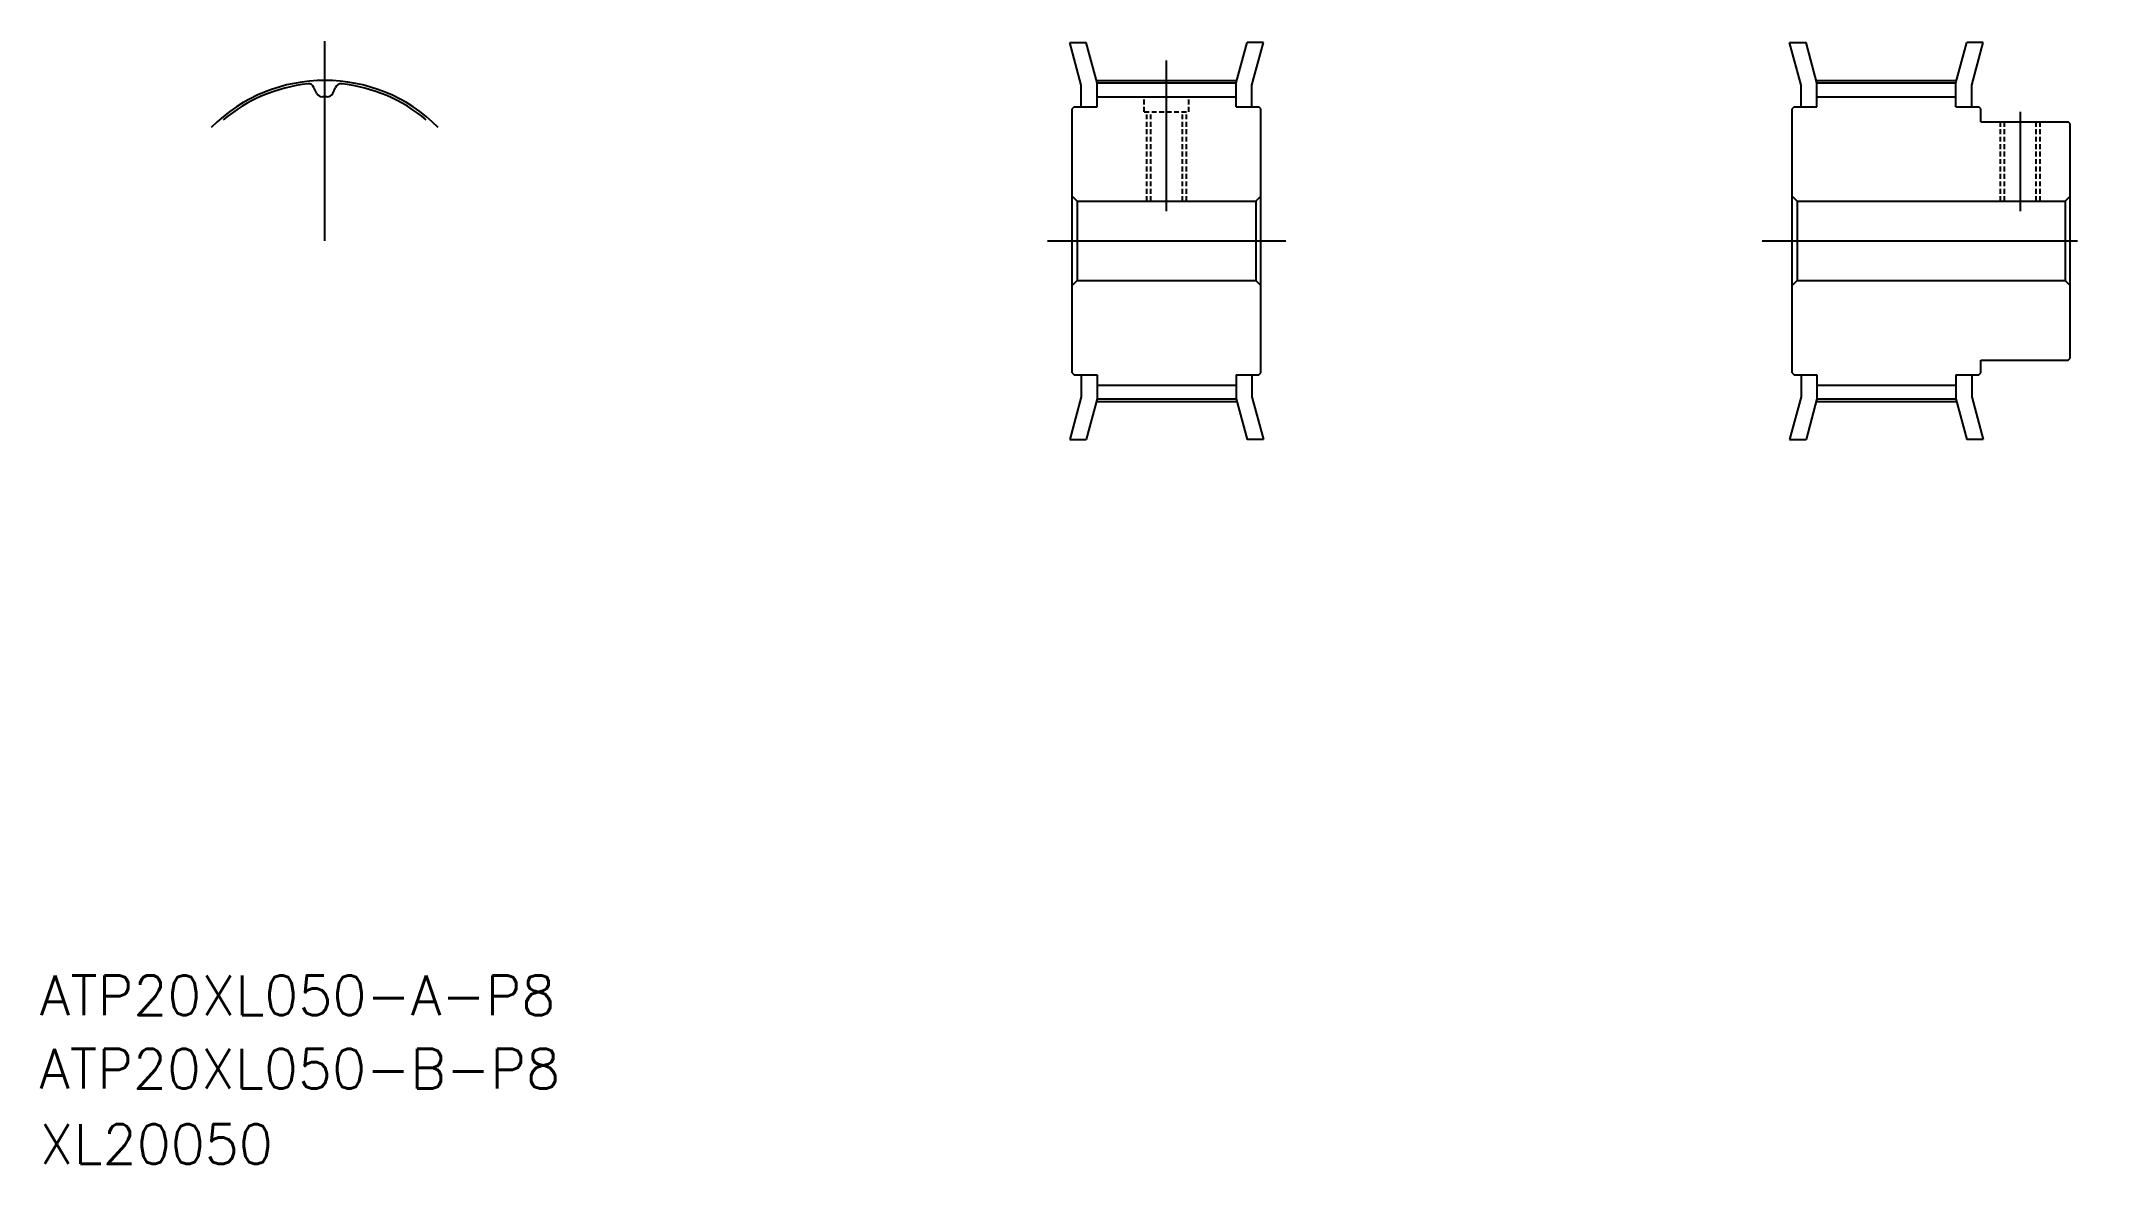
# Model space of a CAD drawing. Extents: x 10 to 217, y 10 to 123.
import ezdxf

# ---------------------------------------------------------------- set-up
doc = ezdxf.new("R2010")
doc.units = 0
doc.linetypes.add('CENTER', pattern=[50.8, 31.75, -6.35, 6.35, -6.35])
doc.linetypes.add('DASHED', pattern=[0.75, 0.5, -0.25])
doc.layers.get('0').update_dxf_attribs({"linetype": 'CONTINUOUS'})
doc.layers.add('CENTER', color=1, linetype='CENTER')
doc.styles.get("Standard").update_dxf_attribs({"font": 'txt', "bigfont": 'BIGFONT'})

msp = doc.modelspace()

# ---------------------------------------------------------------- linework, layer by layer
at = {"color": 7, "linetype": 'CONTINUOUS'}
for p, q in [((114.9, 118.69), (113.75, 122.99)), ((113.75, 122.99), (115.41, 122.99)), ((116.5, 118.9), (115.41, 122.99)), ((130.5, 118.9), (131.6, 122.99)), ((133.26, 122.99), (131.6, 122.99)), ((132.1, 118.69), (133.26, 122.99)), ((187.4, 118.69), (186.25, 122.99)), ((186.25, 122.99), (187.91, 122.99)), ((189, 118.9), (187.91, 122.99)), ((203, 118.9), (204.1, 122.99)), ((205.76, 122.99), (204.1, 122.99)), ((204.6, 118.69), (205.76, 122.99)), ((37.91, 117.85), (37.62, 118.46)), ((39.51, 117.85), (39.8, 118.46)), ((114.9, 116.49), (114.9, 118.69)), ((116.5, 118.9), (130.5, 118.9)), ((116.5, 116.49), (116.5, 118.9)), ((130.5, 116.49), (130.5, 118.9)), ((132.1, 116.49), (132.1, 118.69)), ((187.4, 116.49), (187.4, 118.69)), ((189, 118.9), (203, 118.9)), ((189, 116.49), (189, 118.9)), ((203, 116.49), (203, 118.9)), ((204.6, 116.49), (204.6, 118.69)), ((114.2, 116.49), (114, 116.29)), ((114, 89.69), (114, 116.29)), ((114.2, 116.49), (116.5, 116.49)), ((116.5, 117.5), (130.5, 117.5)), ((130.5, 116.49), (132.8, 116.49)), ((133, 116.29), (132.8, 116.49)), ((133, 89.69), (133, 116.29)), ((186.7, 116.49), (186.5, 116.29)), ((186.5, 89.69), (186.5, 116.29)), ((186.7, 116.49), (189, 116.49)), ((189, 117.5), (203, 117.5)), ((203, 116.49), (205.3, 116.49)), ((205.5, 116.29), (205.3, 116.49)), ((205.5, 114.99), (205.5, 116.29)), ((205.5, 114.99), (214.3, 114.99)), ((214.5, 114.79), (214.3, 114.99)), ((214.5, 91.19), (214.5, 114.79)), ((114.5, 106.99), (114, 107.49)), ((114.5, 106.99), (114.5, 98.99)), ((114.5, 106.99), (132.5, 106.99)), ((132.5, 106.99), (133, 107.49)), ((132.5, 106.99), (132.5, 98.99)), ((187, 106.99), (186.5, 107.49)), ((187, 106.99), (214, 106.99)), ((187, 106.99), (187, 98.99)), ((214, 106.99), (214.5, 107.49)), ((214, 106.99), (214, 98.99)), ((114, 98.49), (114.5, 98.99)), ((114.5, 98.99), (132.5, 98.99)), ((133, 98.49), (132.5, 98.99)), ((186.5, 98.49), (187, 98.99)), ((187, 98.99), (214, 98.99)), ((214.5, 98.49), (214, 98.99)), ((214.3, 90.99), (214.5, 91.19)), ((114, 89.69), (114.2, 89.49)), ((114.2, 89.49), (116.5, 89.49)), ((114.9, 89.49), (114.9, 87.28)), ((116.5, 89.49), (116.5, 87.07)), ((130.5, 89.49), (132.8, 89.49)), ((130.5, 89.49), (130.5, 87.07)), ((132.1, 89.49), (132.1, 87.28)), ((132.8, 89.49), (133, 89.69)), ((186.5, 89.69), (186.7, 89.49)), ((186.7, 89.49), (189, 89.49)), ((187.4, 89.49), (187.4, 87.28)), ((189, 89.49), (189, 87.07)), ((203, 89.49), (203, 87.07)), ((203, 89.49), (205.3, 89.49)), ((204.6, 89.49), (204.6, 87.28)), ((205.3, 89.49), (205.5, 89.69)), ((205.5, 90.99), (214.3, 90.99)), ((205.5, 89.69), (205.5, 90.99)), ((114.9, 87.28), (113.75, 82.99)), ((116.5, 87.07), (115.41, 82.99)), ((116.5, 88.47), (130.5, 88.47)), ((116.5, 87.07), (130.5, 87.07)), ((130.5, 87.07), (131.6, 82.99)), ((132.1, 87.28), (133.26, 82.99)), ((187.4, 87.28), (186.25, 82.99)), ((189, 87.07), (187.91, 82.99)), ((189, 88.47), (203, 88.47)), ((189, 87.07), (203, 87.07)), ((203, 87.07), (204.1, 82.99)), ((204.6, 87.28), (205.76, 82.99)), ((113.75, 82.99), (115.41, 82.99)), ((133.26, 82.99), (131.6, 82.99)), ((186.25, 82.99), (187.91, 82.99)), ((205.76, 82.99), (204.1, 82.99))]:
    msp.add_line(p, q, dxfattribs=at)
at = {"color": 3, "linetype": 'DASHED'}
for p, q in [((121.25, 115.99), (121.25, 117.5)), ((121.25, 115.99), (125.75, 115.99)), ((121.5, 106.99), (121.5, 115.99)), ((121.9, 106.99), (121.9, 115.99)), ((125.1, 106.99), (125.1, 115.99)), ((125.5, 106.99), (125.5, 115.99)), ((125.75, 115.99), (125.75, 117.5)), ((207.5, 106.99), (207.5, 114.99)), ((207.9, 106.99), (207.9, 114.99)), ((211.1, 106.99), (211.1, 114.99)), ((211.5, 106.99), (211.5, 114.99))]:
    msp.add_line(p, q, dxfattribs=at)
at = {"color": 7, "linetype": 'CONTINUOUS'}
for centre, radius, start, end in [((38.71, 102.99), 15.91, 96.1579, 130), ((37.07, 118.2), 0.61, 25, 96.1579), ((40.35, 118.2), 0.61, 83.8421, 155), ((38.71, 102.99), 15.91, 50, 83.8421), ((38.46, 118.11), 0.61, 205, 270.9542), ((38.71, 102.99), 14.51, 89.0458, 90.9542), ((38.96, 118.11), 0.61, 269.0458, 335)]:
    msp.add_arc(centre, radius, start, end, dxfattribs=at)
at = {"layer": 'CENTER', "color": 1, "linetype": 'CENTER'}
for p, q in [((38.71, 102.99), (38.71, 123.12)), ((123.5, 105.99), (123.5, 121.16)), ((116.5, 119.16), (130.5, 119.16)), ((189, 119.16), (203, 119.16)), ((209.5, 105.99), (209.5, 115.99)), ((111.5, 102.99), (135.5, 102.99)), ((183.5, 102.99), (217, 102.99)), ((116.5, 86.82), (130.5, 86.82)), ((189, 86.82), (203, 86.82))]:
    msp.add_line(p, q, dxfattribs=at)
msp.add_arc((38.71, 102.99), 16.17, 45, 135, dxfattribs=at)

# ---------------------------------------------------------------- texts
at = {"color": 7, "linetype": 'CONTINUOUS'}
for s, p in [('ATP20XL050-A-P8', (10, 25)), ('ATP20XL050-B-P8', (9.96, 17.59)), ('XL20050', (10, 10))]:
    msp.add_text(s, height=4, dxfattribs=at).set_placement(p)

doc.saveas('drawing.dxf')
